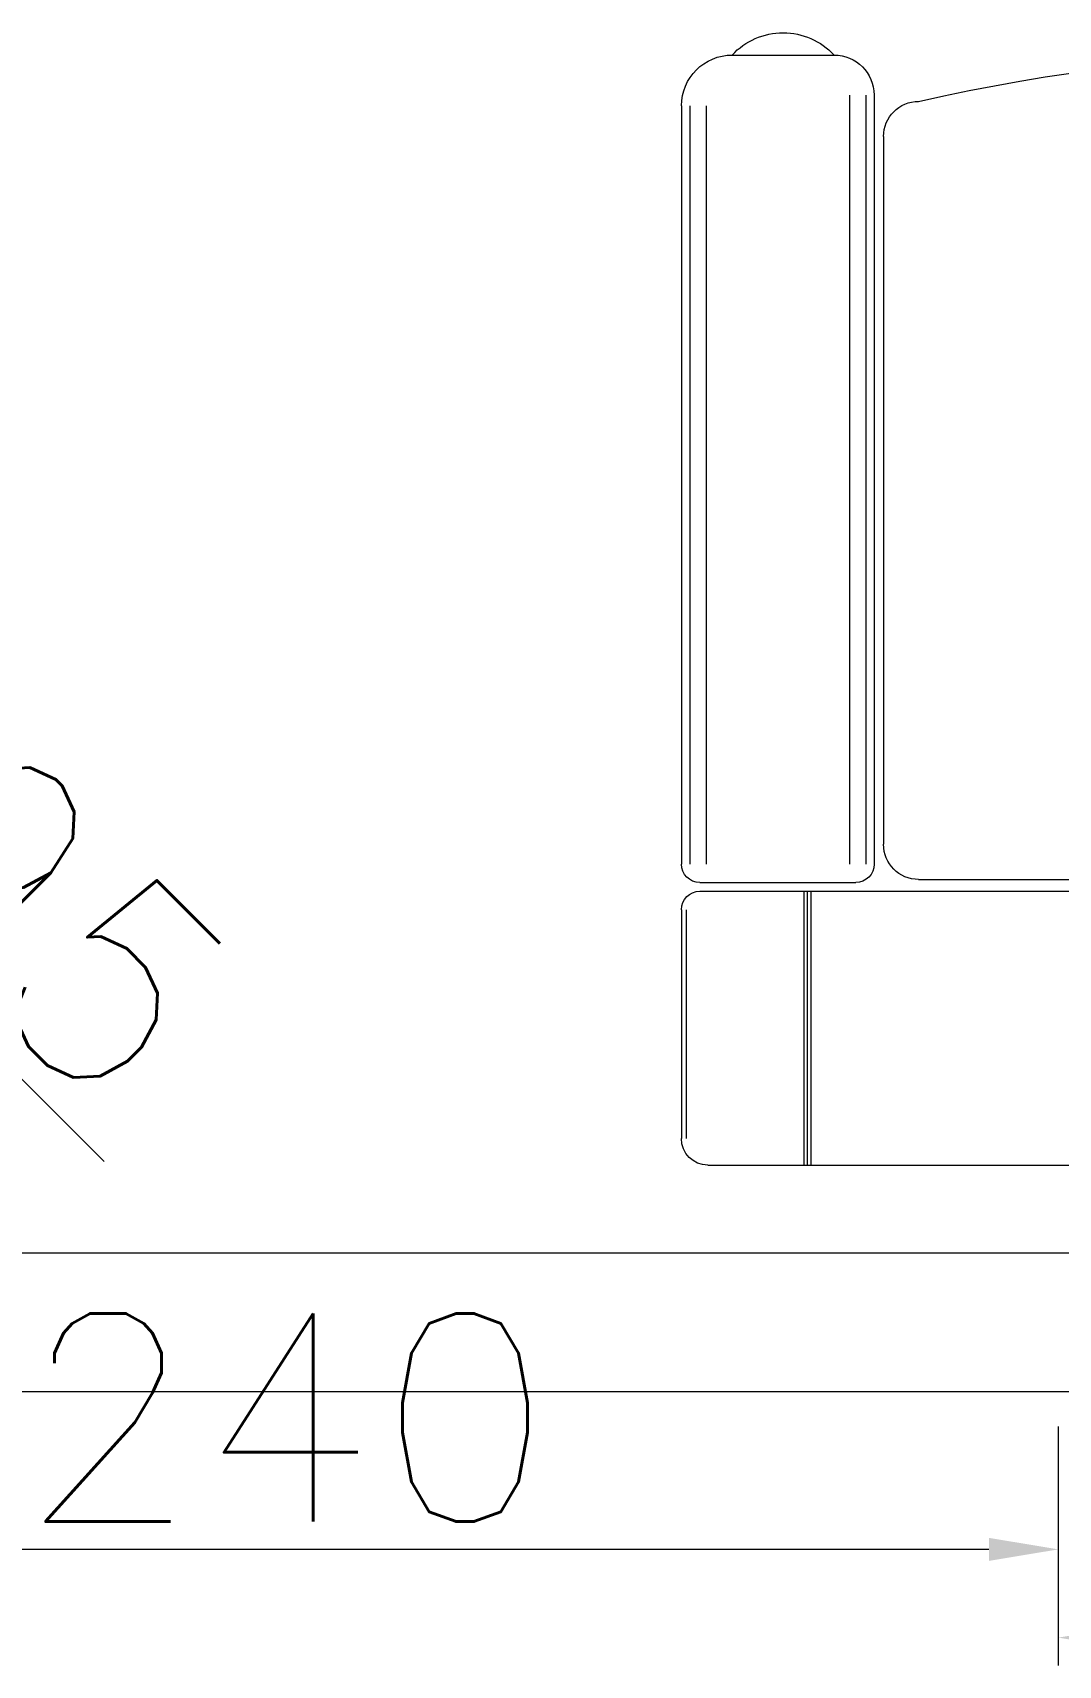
# Model space of a CAD drawing. Header units: millimetres. Extents: x -2143172 to 5255, y -610845 to 279739.
# Drawn here: x -1097365 to -1096626, y -582665 to -581489 of the extents above; entities that cross this region are included whole.
import ezdxf

# ---------------------------------------------------------------- set-up
doc = ezdxf.new("R2010")
doc.units = ezdxf.units.MM
doc.header["$LTSCALE"] = 30
doc.layers.get('0').update_dxf_attribs({"lineweight": 5})
doc.layers.get('Defpoints').update_dxf_attribs({"lineweight": 5})
for name, color, linetype, lineweight in [('dims.', 152, 'Continuous', 5), ('LOADING', 163, 'Continuous', 5), ('Walls', 32, 'Continuous', 5)]:
    doc.layers.add(name, color=color, linetype=linetype, lineweight=lineweight)
doc.layers.add('TME-NON MEDICAL FURNITURE', color=242, linetype='Continuous')
doc.styles.add('SIMPLEX', font='SIMPLEX.shx', dxfattribs={"height": 150})
doc.dimstyles.new('Buk', dxfattribs={"dimtxt": 150, "dimasz": 50, "dimexe": 20, "dimexo": 25, "dimgap": 20, "dimtad": 1, "dimdec": 0, "dimrnd": 5, "dimdsep": 46, "dimtxsty": 'SIMPLEX', "dimcen": 0, "dimdle": 20, "dimclrd": 256, "dimclre": 256, "dimclrt": 256, "dimadec": 0, "dimazin": 0, "dimtfac": 0.0075, "dimtdec": 0, "dimtmove": 1, "dimatfit": 2, "dimldrblk": 'ARCHTICK', "dimfxl": 1, "dimtolj": 1, "dimtzin": 0, "dimlwd": -1, "dimlwe": -1, "dimarcsym": 0})

# ---------------------------------------------------------------- blocks, each defined once
blk = doc.blocks.new('*D631')
at = {"layer": 'Defpoints', "color": 0, "transparency": 16777216}
for p in [(-1096626.1, -582468.1, 0.2), (-1095426.1, -582468.1, 0.2), (-1096626.1, -582645.2)]:
    blk.add_point(p, dxfattribs=at)
at = {"layer": 'dims.', "linetype": 'Continuous', "transparency": 16777216}
for p, q in [((-1096626.1, -582493.1), (-1096626.1, -582665.2)), ((-1095426.1, -582493.1), (-1095426.1, -582665.2))]:
    blk.add_line(p, q, dxfattribs=at)
at = {"layer": 'dims.', "transparency": 16777216}
blk.add_line((-1095476.1, -582645.2), (-1096576.1, -582645.2), dxfattribs=at)
for points in [[(-1096576.1, -582636.8), (-1096576.1, -582653.5), (-1096626.1, -582645.2)], [(-1095476.1, -582636.8), (-1095476.1, -582653.5), (-1095426.1, -582645.2)]]:
    blk.add_solid(points, dxfattribs=at)
at = {"layer": 'dims.', "transparency": 16777216, "insert": (-1096026.1, -582550.2), "char_height": 150, "attachment_point": 5, "style": 'SIMPLEX'}
blk.add_mtext('\\A1;1200', dxfattribs=at)
blk = doc.blocks.new('_ArchTick')
at = {"color": 0, "linetype": 'ByBlock', "const_width": 0.15}
blk.add_lwpolyline([(-0.5, -0.5), (0.5, 0.5)], dxfattribs=at)
blk = doc.blocks.new('*D632')
at = {"layer": 'Defpoints', "color": 0, "transparency": 16777216}
for p in [(-1097866.6, -582468.1, 0.1), (-1096626.1, -582468.1, 0.2), (-1097866.6, -582581.6)]:
    blk.add_point(p, dxfattribs=at)
at = {"layer": 'dims.', "linetype": 'Continuous', "transparency": 16777216}
for p, q in [((-1097866.6, -582493.1), (-1097866.6, -582601.6)), ((-1096626.1, -582493.1), (-1096626.1, -582601.6))]:
    blk.add_line(p, q, dxfattribs=at)
at = {"layer": 'dims.', "transparency": 16777216}
blk.add_line((-1096676.1, -582581.6), (-1097816.6, -582581.6), dxfattribs=at)
for points in [[(-1097816.6, -582573.3), (-1097816.6, -582589.9), (-1097866.6, -582581.6)], [(-1096676.1, -582573.3), (-1096676.1, -582589.9), (-1096626.1, -582581.6)]]:
    blk.add_solid(points, dxfattribs=at)
at = {"layer": 'dims.', "transparency": 16777216, "insert": (-1097246.3, -582486.6), "char_height": 150, "attachment_point": 5, "style": 'SIMPLEX'}
blk.add_mtext('\\A1;1240', dxfattribs=at)
blk = doc.blocks.new('*D634')
at = {"layer": 'Defpoints', "color": 0, "transparency": 16777216}
for p in [(-1097833.8, -581958.3), (-1098034.4, -582158.9, 0.1), (-1097825.1, -582368.1, 0.1)]:
    blk.add_point(p, dxfattribs=at)
at = {"layer": 'dims.', "linetype": 'Continuous', "transparency": 16777216}
for p, q in [((-1098016.7, -582141.2), (-1097819.7, -581944.2)), ((-1097807.5, -582350.4), (-1097610.5, -582153.4))]:
    blk.add_line(p, q, dxfattribs=at)
at = {"layer": 'dims.', "transparency": 16777216}
for p, q in [((-1097660, -582132.2), (-1097798.5, -581993.7)), ((-1097729.2, -582063), (-1097614.3, -582001.1)), ((-1097614.3, -582001.1), (-1097313.3, -582302.1))]:
    blk.add_line(p, q, dxfattribs=at)
for points in [[(-1097792.6, -581987.8), (-1097804.4, -581999.6), (-1097833.8, -581958.3)], [(-1097654.1, -582126.3), (-1097665.8, -582138.1), (-1097624.6, -582167.6)]]:
    blk.add_solid(points, dxfattribs=at)
at = {"layer": 'dims.', "transparency": 16777216, "insert": (-1097396.6, -582084.4), "char_height": 150, "attachment_point": 5, "rotation": 315, "style": 'SIMPLEX'}
blk.add_mtext('\\A1;295', dxfattribs=at)
blk = doc.blocks.new('GF21008-P')
at = {"layer": 'LOADING'}
for p, q in [((-0.7709, 0), (0.7906, 0)), ((-0.7019, -0.1974), (-0.7019, 0)), ((-0.6994, -0.1974), (-0.6994, 0)), ((-0.6968, -0.1974), (-0.6968, 0)), ((-0.79, -0.1841), (-0.79, -0.0191)), ((-0.7866, -0.1841), (-0.7866, -0.0191)), ((-0.7767, -0.1974), (0.7964, -0.1974)), ((-0.7767, -0.2037), (-0.6644, -0.2037)), ((-0.6191, -0.2059), (-0.0026, -0.2059)), ((-0.79, -0.7634), (-0.79, -0.217)), ((-0.784, -0.7634), (-0.784, -0.217)), ((-0.7722, -0.7634), (-0.7722, -0.217)), ((-0.6689, -0.7712), (-0.6689, -0.217)), ((-0.6571, -0.7712), (-0.6571, -0.217)), ((-0.6512, -0.7712), (-0.6512, -0.217)), ((-0.6444, -0.7413), (-0.6444, -0.2312)), ((-0.7533, -0.8), (-0.68, -0.8))]:
    blk.add_line(p, q, dxfattribs=at)
for centre, radius, start, end in [((-0.7709, -0.0191), 0.0191, 90, 180), ((-0.7767, -0.1841), 0.0133, 180, 270), ((-0.7767, -0.217), 0.0133, 90, 180), ((-0.6644, -0.217), 0.0133, 0, 90), ((-0.6191, -0.2312), 0.0253, 90, 180), ((-0.6191, -0.7413), 0.0253, 180, 270), ((-0.7533, -0.7634), 0.0366, 180, 270), ((-0.68, -0.7712), 0.0288, 270, 0), ((-0.3249, 0.51), 1.31, 257.0217, 282.9783), ((-0.7167, -0.7662), 0.0499, 222.6462, 317.3538)]:
    blk.add_arc(centre, radius, start, end, dxfattribs=at)

msp = doc.modelspace()

# ---------------------------------------------------------------- linework, layer by layer
at = {"layer": 'Walls'}
for p, q in [((-1094227, -582368.1, 0.2), (-1097825.1, -582368.1, 0.2)), ((-1094127, -582468.1, 0.2), (-1097866.6, -582468.1, 0.2))]:
    msp.add_line(p, q, dxfattribs=at)

# ---------------------------------------------------------------- block references
at = {"layer": 'TME-NON MEDICAL FURNITURE', "xscale": -1000, "yscale": 1000, "zscale": 1000, "rotation": 180}
msp.add_blockref('GF21008-P', (-1096107.6, -582304.7, 0.1), dxfattribs=at)

# ---------------------------------------------------------------- dimensions: what is measured, and where the dimension line sits
at = {"layer": 'dims.'}
dim = msp.add_aligned_dim(p1=(-1097825.1, -582368.1, 0.2), p2=(-1098034.4, -582158.9, 0.2), distance=-283.6, dimstyle='Buk', dxfattribs=at)
dim.commit()
dim.dimension.update_dxf_attribs({"geometry": '*D634', "text_midpoint": (-1097533, -581948.1, 0.1)})
for base, p1, p2, picture, middle in [((-1097866.5701, -582581.5918, 0.1045), (-1096626.0776, -582468.1243, 0.3134), (-1097866.5701, -582468.1243, 0.2089), '*D632', (-1097246.3238, -582486.5918, 0.1045)), ((-1096626.1, -582645.2, 0.1), (-1095426.1, -582468.1, 0.3), (-1096626.1, -582468.1, 0.3), '*D631', (-1096026.1, -582550.2, 0.1))]:
    dim = msp.add_linear_dim(base=base, p1=p1, p2=p2, dimstyle='Buk', dxfattribs=at)
    dim.commit()
    dim.dimension.update_dxf_attribs({"geometry": picture, "text_midpoint": middle})

doc.saveas('drawing.dxf')
